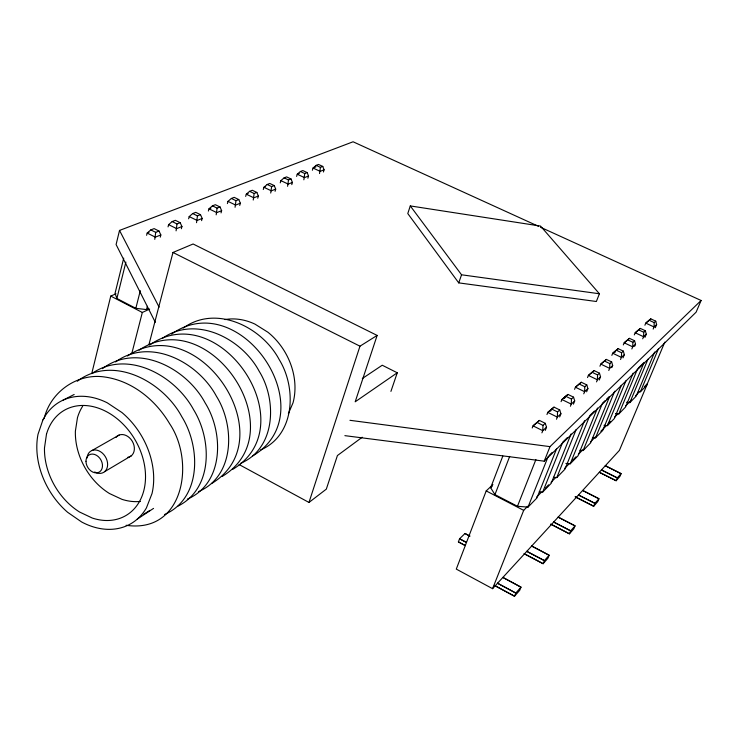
<?xml version="1.0" encoding="UTF-8"?>
<svg xmlns="http://www.w3.org/2000/svg" width="738" height="738" viewBox="0 0 738 738"><rect width="100%" height="100%" fill="white"/><g stroke="black" fill="none" stroke-linecap="round" stroke-linejoin="round"><path stroke-width="1.11" d="M634.311 334.895L635.178 332.764L640.335 328.41L645.363 330.762L643.739 332.266L643.582 336.712L642.706 338.816M644.901 325.237L645.778 323.115L650.805 318.862L655.75 321.159L654.191 322.598L654.034 326.962L653.158 329.083M611.848 355.375L612.715 353.244L618.13 348.659L623.342 351.122L621.59 352.746L621.414 357.376L620.538 359.507M623.306 344.923L624.173 342.801L629.449 338.336L634.569 340.744L632.881 342.303L632.715 346.842L631.839 348.963M599.939 366.223L600.797 364.102L606.359 359.397L611.654 361.924L609.828 363.613L609.643 368.345L608.785 370.467M574.579 389.35L575.428 387.219L581.295 382.247L586.793 384.913L584.81 386.74L584.607 391.684L583.749 393.824M587.522 377.561L588.38 375.421L594.09 370.587L599.477 373.179L597.577 374.932L597.383 379.775L596.535 381.887M546.959 414.544L547.799 412.394L554.007 407.127L559.718 409.941L557.55 411.942L557.328 417.118L556.489 419.239M561.074 401.656L561.913 399.535L567.946 394.415L573.546 397.155L571.48 399.064L571.267 404.12L570.419 406.251M532.209 427.985L533.039 425.844L539.441 420.411L545.253 423.308L542.993 425.402L542.762 430.697L541.913 432.837M307.875 178.218L308.53 176.004L307.174 172.581L304.748 173.541L303.844 179.814M323.419 172L324.074 169.795L322.774 166.428L320.43 167.351L319.526 173.541M291.778 184.629L292.414 182.434L291.012 178.965L288.503 179.952L287.589 186.308M275.071 191.308L275.698 189.103L274.25 185.579L271.639 186.603L270.726 193.052M257.746 198.218L258.365 196.022L256.861 192.443L254.149 193.504L253.235 200.026M239.739 205.422L240.357 203.208L238.798 199.564L235.976 200.681L235.062 207.295M221.04 212.904L221.64 210.671L220.025 206.972L217.092 208.125L216.179 214.832M181.354 228.734L181.935 226.52L180.173 222.701L177.009 223.946L176.078 230.846M201.594 220.653L202.184 218.439L200.496 214.675L197.452 215.883L196.529 222.691M160.266 237.166L160.838 234.942L159.011 231.049L155.709 232.35L154.777 239.352M538.436 226.298L353.078 141.779L119.528 230.422L116.097 244.536L155.312 322.303M91.992 372.561L110.755 296.086L116.014 293.789M123.716 258.152L115.054 293.3L116.881 298.493L135.829 308.318L146.53 309.591L148.504 308.678M116.881 298.493L125.884 262.101M146.613 235.293L147.176 233.06L150.801 229.915L154.122 228.614L159.011 231.049M135.829 308.318L140.312 290.643M131.788 353.576L142.323 312.469L149.639 309.065M146.53 309.591L147.379 306.288M168.052 226.87L168.615 224.647L172.185 221.566L175.367 220.321L180.173 222.701M148.928 344.646L172.978 252.47L193.107 243.992L377.136 335.421L355.19 401.795L397.256 372.782L382.238 365.227L362.312 378.539M188.614 218.799L189.205 216.575L192.701 213.55L195.754 212.359L200.496 214.675M208.384 211.031L208.983 208.826L212.415 205.856L215.358 204.712L220.025 206.972M227.387 203.587L227.996 201.373L231.372 198.457L234.195 197.35L238.798 199.564M245.671 196.4L246.289 194.195L249.61 191.336L252.331 190.275L256.861 192.443M263.281 189.509L263.909 187.286L267.165 184.482L269.785 183.458L274.25 185.579M280.246 182.839L280.883 180.635L284.093 177.876L286.612 176.889L291.012 178.965M296.602 176.41L297.248 174.214L300.403 171.502L302.838 170.552L307.174 172.581M312.386 170.238L313.041 168.024L316.15 165.358L318.493 164.445L322.774 166.428M239.075 464.534L308.973 502.449L359.969 346.187L377.136 335.421M410.282 205.92L407.782 213.55L458.732 282.875L596.359 301.501L599.413 293.761L540.548 226.077L410.282 205.92L461.554 274.794L599.413 293.761M390.919 391.389L397.256 372.782M458.732 282.875L461.554 274.794M44.16 418.594C50.35 391.933 77.389 372.828 104.648 376.998C132.351 380.863 155.709 400.153 169.648 423.741C195.358 461.794 184.048 533.795 126.124 525.29M465.42 545.65L458.39 541.895L459.58 538.768L464.986 533.509L469.82 536.065L464.986 533.509M492.91 484.598L486.204 490.918L456.287 569.099L492.569 588.675L619.413 450.374L647.512 383.529L644.292 386.823M556.59 448.778L536.913 497.984L528.021 507.107L517.458 506.286L494.949 494.608L490.659 487.763L502.818 456.066M494.949 494.608L509.69 456.425M550.603 411.214L551.443 409.073M545.262 430.392L546.526 427.191L545.253 423.308M517.458 506.286L535.899 459.562M564.552 398.492L565.4 396.352M559.653 416.961L560.926 413.76L559.718 409.941M492.569 588.675L523.685 510.364L527.707 506.25M344.877 435.651L544.22 461.176L550.004 446.638L701.1 300.477L540.52 227.249M528.021 507.107L548.26 456.296M573.426 404.129L574.708 400.909L573.546 397.155M539.275 491.748L542.707 492.034L562.734 442.117L567.301 437.634M586.618 391.804L587.9 388.612L586.793 384.913M571.111 433.907L551.212 483.307L542.707 492.034M553.417 477.32L556.766 477.606L576.138 429.617M599.256 380.024L600.548 376.823L599.477 373.179M584.588 420.697L564.911 469.248L556.766 477.606M614.809 352.672L615.667 350.55M565.88 463.399L570.225 463.796L589.819 415.577L594.431 411.057M611.82 367.635L612.678 365.513L611.654 361.924M597.503 408.049L578.038 455.78L570.225 463.796M579.957 450.254L583.131 450.549L602.512 403.142L604.966 400.734M623.02 357.847L624.33 354.655L623.342 351.122M609.44 396.989L590.631 442.865L583.131 450.549M592.411 437.533L595.52 437.846L614.689 391.214M634.643 346.343L635.519 344.231L634.569 340.744M621.322 385.337L602.715 430.457L595.52 437.846M603.998 425.291L607.42 425.641L625.935 380.808M644.957 337.386L646.276 334.194L645.363 330.762M633.158 373.124L614.33 418.547L607.42 425.641M615.51 413.557L618.85 413.907L637.595 368.779M655.316 327.718L656.626 324.545L655.75 321.159M626.58 402.265L629.846 402.625L647.936 359.258M654.652 352.054L636.248 396.057L629.846 402.625M638.305 391.518L640.427 391.758L658.324 349.074M664.8 342.118L646.599 385.439L640.427 391.758M701.1 300.477L696.128 312.146L544.22 461.176M288.383 413.658L293.023 402.828A61.125 49.806 59.6 0 0 267.949 332.257L254.878 324.065A61.125 49.806 59.6 0 0 224.952 319.572M618.85 413.907L625.501 407.081L644.117 362.386L638.407 367.976M536.544 497.191L541.369 492.246M545.391 488.132L548.611 484.838M551.018 482.366L555.843 477.421M564.69 468.362L569.515 463.418M572.734 460.125L575.944 456.831M578.361 454.359L583.186 449.424M590.418 442.007L595.243 437.062M600.87 431.296L606.498 425.531M608.112 423.889L610.52 421.416M614.542 417.302L617.761 414M625.796 405.771L631.424 400.005M635.446 395.882L639.468 391.767M549.054 455.512L552.236 452.394M606.599 399.129L609.062 396.73M490.659 487.763L492.209 486.296M546.526 427.191L542.762 430.697L533.039 425.844L539.441 420.411M560.926 413.76L557.328 417.118L547.799 412.394L554.007 407.127M574.708 400.909L571.267 404.12L561.913 399.535L567.946 394.415M587.9 388.612L584.607 391.684L575.428 387.219L581.295 382.247M600.548 376.823L597.383 379.775L588.38 375.421L594.09 370.587M612.678 365.513L609.643 368.345L600.797 364.102L606.359 359.397M624.33 354.655L621.414 357.376L612.715 353.244L618.13 348.659M635.519 344.231L632.715 346.842L624.173 342.801L629.449 338.336M646.276 334.194L643.582 336.712L635.178 332.764L640.335 328.41M656.626 324.545L654.034 326.962L645.778 323.115L650.805 318.862M308.973 502.449L326.316 489.137L337.423 455.54L362.229 437.228M77.278 381.251C113.08 354.194 162.997 381.528 181.76 416.638C200.644 446.767 201.843 498.279 164.5 514.543M91.835 373.594C127.462 348.871 175.183 375.559 193.596 409.701C211.898 439.35 213.245 488.261 178.126 506.056M102.462 368.659C137.517 342.1 186.732 368.308 205.155 402.92C223.808 432.699 224.177 483.408 187.332 499.137M115.534 361.934C150.321 336.62 198.291 362.303 216.455 396.297C234.961 425.891 234.979 476.093 198.476 491.656M127.434 355.984C198.264 307.995 285.966 438.658 211.52 483.602M139.076 350.172C209.407 302.405 296.242 431.924 222.175 476.444M149.583 345.098C219.297 295.809 306.74 425.033 232.599 469.442M162.489 338.29C195.985 314.858 241.75 338.567 259.167 371.242C277.137 400.097 275.883 448.372 240.689 463.307M171.65 334.056C240.404 285.283 326.168 412.265 252.793 455.863M183.208 328.106C215.948 304.139 261.944 326.962 279.158 359.517C296.861 388.013 295.052 435.365 260.486 450.014M137.286 519.109L153.55 508.39M143.458 514.414L149.962 510.355M104.612 471.693L131.373 455.761M92.093 450.457L119.169 435.042M62.905 400.227L74.169 394.479M160.838 234.942L155.34 237.138L147.176 233.06L149.021 232.332M181.935 226.52L176.659 228.632L168.615 224.647M202.184 218.439L197.12 220.459L189.205 216.575M221.64 210.671L216.778 212.618L208.983 208.826L210.939 208.061M240.357 203.208L235.671 205.081L227.996 201.373M258.365 196.022L253.854 197.821L246.289 194.195L248.106 193.485M275.698 189.103L271.363 190.838L263.909 187.286L265.652 186.603M292.414 182.434L288.226 184.103L280.883 180.635M308.53 176.004L304.49 177.618L297.248 174.214L299.277 173.421M324.074 169.795L320.181 171.354L313.041 168.024L315.984 166.871M349.95 420.309L550.004 446.638M316.15 165.358L320.43 167.351M649.237 320.301L654.191 322.598M300.403 171.502L304.748 173.541M638.702 329.904L643.739 332.266M284.093 177.876L288.503 179.952M627.752 339.886L632.881 342.303M267.165 184.482L271.639 186.603M616.368 350.264L621.59 352.746M249.61 191.336L254.149 193.504M604.514 361.066L609.828 363.613M231.372 198.457L235.976 200.681M592.171 372.33L597.577 374.932M212.415 205.856L217.092 208.125M579.302 384.064L584.81 386.74M192.701 213.55L197.452 215.883M565.861 396.315L571.48 399.064M172.185 221.566L177.009 223.946M551.83 409.11L557.55 411.942M150.801 229.915L155.709 232.35M537.163 422.487L542.993 425.402M172.978 252.47L359.969 346.187M601.461 469.949L617.337 477.91L621.092 473.658L605.317 465.743L621.092 473.658L619.902 476.453L616.147 480.724L599.274 472.274M601.452 469.958L617.337 477.91L616.147 480.724L600.289 472.763M575.243 496.84L593.693 506.25L597.743 501.637L598.961 498.759L582.651 490.456L598.961 498.759L594.911 503.344L593.693 506.25L575.234 496.849M550.649 524.081L569.432 533.823L573.813 528.832L575.05 525.862L558.186 517.135L575.05 525.862L570.668 530.834L569.432 533.823L551.157 524.367M110.755 296.086L142.323 312.469M486.204 490.918L523.685 510.364M523.98 553.629L543.131 563.712L547.891 558.297L549.155 555.234L531.683 546.028L549.155 555.234L544.395 560.631L543.131 563.712L525.557 554.432M466.379 542.402L459.58 538.768L466.388 542.393M458.39 541.895L465.189 545.52M494.34 585.363L514.524 596.221L519.709 590.326L521 587.162L502.882 577.43L521 587.162L515.816 593.038L514.524 596.221L494.46 585.446M119.528 230.422L159.113 307.146M140.432 501.425A59.326 45.71 59.4 0 1 122.001 499.358L109.464 493.519A59.326 45.71 59.4 0 1 75.387 431.121L77.453 417.736A59.326 45.71 59.4 0 1 82.693 406.158M115.94 437.486A12.122 9.336 59.4 0 1 132.296 441.269A12.122 9.336 59.4 0 1 127.656 457.385M87.056 458.003A12.426 9.446 59.4 0 1 98.754 450.78A12.426 9.446 59.4 0 1 107.425 466.656A12.426 9.446 59.4 0 1 94.676 471.979M46.476 434.239L44.483 447.929A60.986 46.3 59.4 0 0 79.547 512.015L92.333 518.067A60.986 46.3 59.4 0 0 145.1 483.777A60.986 46.3 59.4 0 0 105.34 411.094A60.986 46.3 59.4 0 0 46.476 434.239M42.942 419.83L38.016 434.258A70.544 53.551 59.4 0 0 67.638 512.301L81.614 521.969A70.544 53.551 59.4 0 0 146.41 507.928L152.019 493.556A70.544 53.551 59.4 0 0 121.954 412.551L107.287 402.828A70.544 53.551 59.4 0 0 42.942 419.83M594.911 503.344L578.481 494.995L594.911 503.344M570.668 530.834L553.675 522.052L570.668 530.834M544.395 560.631L526.803 551.351L544.395 560.631M515.816 593.038L497.55 583.241L515.816 593.038M85.977 461.259A9.972 7.564 59.4 0 0 98.385 472.495A9.972 7.564 59.4 0 0 98.348 456.674A9.972 7.564 59.4 0 0 85.977 461.259"/></g></svg>
